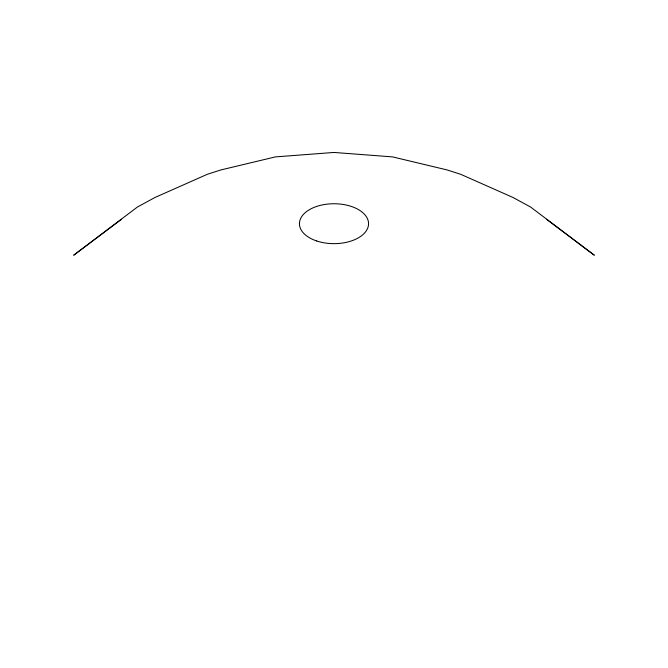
<?xml version="1.0" encoding="UTF-8"?>
<svg xmlns="http://www.w3.org/2000/svg" width="668" height="668" viewBox="0 0 668 668"><rect width="100%" height="100%" fill="white"/><g stroke="black" fill="none" stroke-linecap="round" stroke-linejoin="round"><path stroke-width="1" d="M121.442 219.288L73.672 255.226L137.383 207.047L154.934 197.503L207.381 174.264L220.832 169.956L275.416 156.897L334 152.446L392.584 156.897L447.168 169.956L460.619 174.264L513.066 197.503L530.617 207.047L594.328 255.226L546.558 219.288M316.716 240.981A34.561 19.956 0 0 0 368.561 223.705A34.561 19.956 0 0 0 316.716 206.42A34.561 19.956 0 0 0 316.716 240.981"/></g></svg>
